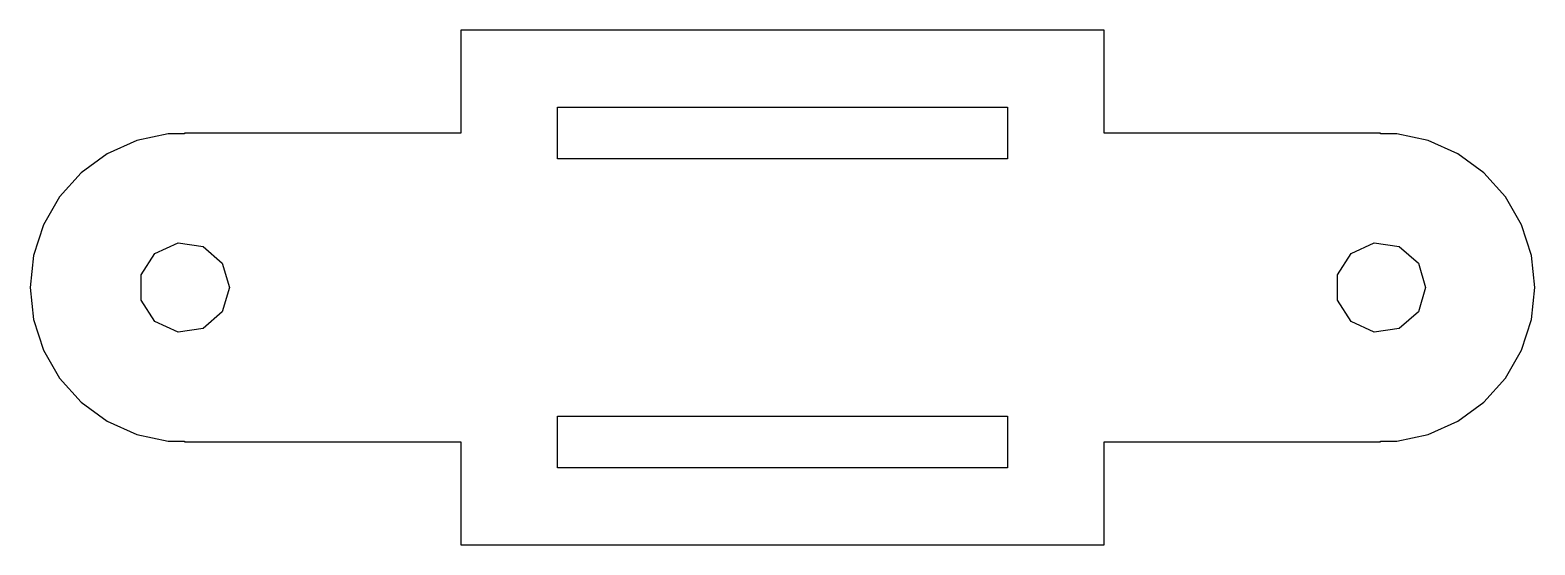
# Model space of a CAD drawing. Header units: metres. Extents: x -105 to 12, y -20 to 20.
import ezdxf

# ---------------------------------------------------------------- set-up
doc = ezdxf.new("R2010")
doc.units = ezdxf.units.M

msp = doc.modelspace()

# ---------------------------------------------------------------- linework, layer by layer
for p, q in [((-21.5, 20), (-71.5, 20)), ((-71.5, 20), (-71.5, 12)), ((-21.5, 12), (-21.5, 20)), ((-64, 10), (-64, 14)), ((-64, 14), (-29, 14)), ((-29, 14), (-29, 10)), ((-94.2543, 11.9342), (-96.7082, 11.4127)), ((-93, 11.9342), (-94.2543, 11.9342)), ((-71.5, 12), (-93, 12)), ((-93, 12), (-93, 11.9342)), ((0, 12), (-21.5, 12)), ((0, 11.9342), (0, 12)), ((1.25433, 11.9342), (0, 11.9342)), ((3.70819, 11.4127), (1.25433, 11.9342)), ((-96.7082, 11.4127), (-99, 10.3923)), ((6, 10.3923), (3.70819, 11.4127)), ((-99, 10.3923), (-101.03, 8.91772)), ((-29, 10), (-64, 10)), ((8.02956, 8.91772), (6, 10.3923)), ((-101.03, 8.91772), (-102.708, 7.05342)), ((9.70819, 7.05342), (8.02956, 8.91772)), ((-102.708, 7.05342), (-103.963, 4.88083)), ((10.9625, 4.88083), (9.70819, 7.05342)), ((-103.963, 4.88083), (-104.738, 2.49493)), ((11.7378, 2.49493), (10.9625, 4.88083)), ((-104.738, 2.49493), (-105, 0)), ((-96.3582, 0.986053), (-95.292, 2.64511)), ((-95.292, 2.64511), (-93.4981, 3.46437)), ((-93.4981, 3.46437), (-91.5461, 3.1837)), ((-91.5461, 3.1837), (-90.0556, 1.89224)), ((-3.35822, 0.986053), (-2.29201, 2.64511)), ((-2.29201, 2.64511), (-0.498093, 3.46437)), ((-0.498093, 3.46437), (1.45395, 3.1837)), ((1.45395, 3.1837), (2.94438, 1.89224)), ((12, 0), (11.7378, 2.49493)), ((-90.0556, 1.89224), (-89.5, 0)), ((2.94438, 1.89224), (3.5, 0)), ((-105, 0), (-104.738, -2.49493)), ((-96.3582, -0.986053), (-96.3582, 0.986053)), ((-89.5, 0), (-90.0556, -1.89224)), ((-3.35822, -0.986053), (-3.35822, 0.986053)), ((3.5, 0), (2.94438, -1.89224)), ((11.7378, -2.49493), (12, 0)), ((-95.292, -2.64511), (-96.3582, -0.986053)), ((-2.29201, -2.64511), (-3.35822, -0.986053)), ((-90.0556, -1.89224), (-91.5461, -3.1837)), ((2.94438, -1.89224), (1.45395, -3.1837)), ((-104.738, -2.49493), (-103.963, -4.88083)), ((-93.4981, -3.46437), (-95.292, -2.64511)), ((-91.5461, -3.1837), (-93.4981, -3.46437)), ((-0.498093, -3.46437), (-2.29201, -2.64511)), ((1.45395, -3.1837), (-0.498093, -3.46437)), ((10.9625, -4.88083), (11.7378, -2.49493)), ((-103.963, -4.88083), (-102.708, -7.05342)), ((9.70819, -7.05342), (10.9625, -4.88083)), ((-102.708, -7.05342), (-101.03, -8.91772)), ((8.02956, -8.91772), (9.70819, -7.05342)), ((-101.03, -8.91772), (-99, -10.3923)), ((6, -10.3923), (8.02956, -8.91772)), ((-99, -10.3923), (-96.7082, -11.4127)), ((-64, -14), (-64, -10)), ((-64, -10), (-29, -10)), ((-29, -10), (-29, -14)), ((3.70819, -11.4127), (6, -10.3923)), ((-96.7082, -11.4127), (-94.2543, -11.9342)), ((1.25433, -11.9342), (3.70819, -11.4127)), ((-94.2543, -11.9342), (-93, -11.9342)), ((-93, -11.9342), (-93, -12)), ((-93, -12), (-71.5, -12)), ((-71.5, -12), (-71.5, -20)), ((-21.5, -12), (0, -12)), ((-21.5, -20), (-21.5, -12)), ((0, -12), (0, -11.9342)), ((0, -11.9342), (1.25433, -11.9342)), ((-29, -14), (-64, -14)), ((-71.5, -20), (-21.5, -20))]:
    msp.add_line(p, q)

doc.saveas('drawing.dxf')
